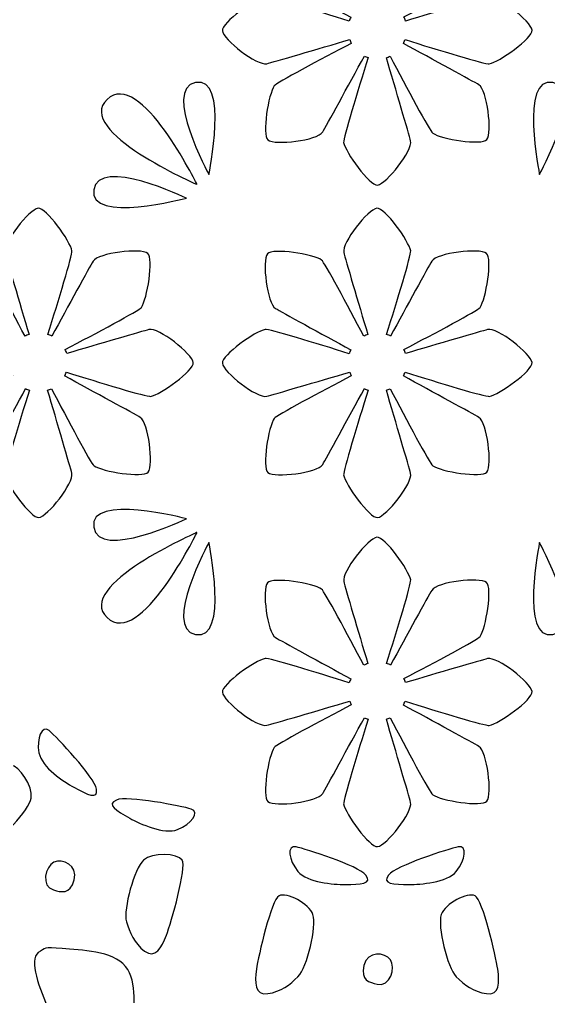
# Model space of a CAD drawing. Header units: centimetres. Extents: x -10.9 to 10.9, y -10.9 to 10.9.
# Drawn here: x -3.46 to 1.66, y -6.15 to 3.33 of the extents above; entities that cross this region are included whole.
import ezdxf

# ---------------------------------------------------------------- set-up
doc = ezdxf.new("R2010")
doc.units = ezdxf.units.CM
doc.header["$MEASUREMENT"] = 0
doc.layers.add('Camada 1', color=7, linetype='Continuous')

msp = doc.modelspace()

# ---------------------------------------------------------------- linework, layer by layer
at = {"layer": 'Camada 1'}
for points, knots in [([(10.86981, 0.27445), (10.77977, 2.02401), (9.14364, 2.45533), (9.14364, 2.45533), (9.14364, 2.45533), (9.14364, 2.45533), (10.13257, 3.70472), (9.29583, 5.36268), (9.29583, 5.36268), (8.48308, 6.97362), (6.6704, 6.6575), (6.6704, 6.6575), (6.6704, 6.6575), (6.6704, 6.6575), (6.85561, 8.33292), (5.40746, 9.17871), (5.40746, 9.17871), (3.85152, 10.0874), (2.35345, 9.04541), (2.35345, 9.04541), (2.35345, 9.04541), (1.77346, 10.46665), (0.5741, 10.74443), (-0.00666, 10.74443), (-0.00666, 10.74443), (-0.00666, 10.74443), (-1.64004, 10.89582), (-2.43469, 9.04266), (-2.43469, 9.04266), (-2.43469, 9.04266), (-3.851, 10.08739), (-5.4698, 9.17871), (-5.4698, 9.17871), (-6.93289, 8.35771), (-6.68403, 6.72592), (-6.68403, 6.72592), (-6.68403, 6.72592), (-6.68403, 6.72592), (-8.52066, 6.96026), (-9.35936, 5.36271), (-9.35936, 5.36271), (-10.14615, 3.86361), (-9.24691, 2.50039), (-9.24691, 2.50039), (-9.24691, 2.50039), (-9.24691, 2.50039), (-10.71156, 1.97369), (-10.86571, 0.22945), (-10.86571, 0.22945), (-10.92863, -0.48461), (-10.69661, -1.91547), (-9.18161, -2.51473), (-9.18161, -2.51473), (-9.36132, -2.78053), (-10.0219, -3.9157), (-9.29131, -5.36249), (-9.29131, -5.36249), (-8.47856, -6.9738), (-6.6663, -6.65749), (-6.6663, -6.65749), (-6.6663, -6.65749), (-6.6663, -6.65749), (-6.85109, -8.33273), (-5.40178, -9.17889), (-5.40178, -9.17889), (-3.84627, -10.08739), (-2.34896, -9.04541), (-2.34896, -9.04541), (-2.34896, -9.04541), (-1.76899, -10.46643), (-0.56972, -10.74443), (0.01104, -10.74443), (0.01104, -10.74443), (0.01104, -10.74443), (1.6445, -10.89601), (2.43954, -9.04247), (2.43954, -9.04247), (2.43954, -9.04247), (3.85548, -10.08739), (5.47426, -9.17889), (5.47426, -9.17889), (6.93738, -8.35768), (6.68849, -6.72551), (6.68849, -6.72551), (6.68849, -6.72551), (6.68849, -6.72551), (8.52512, -6.96043), (9.36382, -5.36246), (9.36382, -5.36246), (10.15061, -3.86338), (9.25098, -2.50054), (9.25098, -2.50054), (9.25098, -2.50054), (9.25098, -2.50054), (9.21166, -2.40029), (9.21166, -2.40029), (9.21166, -2.40029), (10.11842, -2.14236), (10.94688, -1.21677), (10.86981, 0.27445)], [0, 0, 0, 0, 0.0384615, 0.0384615, 0.0384615, 0.0384615, 0.0769231, 0.0769231, 0.0769231, 0.0769231, 0.1153846, 0.1153846, 0.1153846, 0.1153846, 0.1538462, 0.1538462, 0.1538462, 0.1538462, 0.1923077, 0.1923077, 0.1923077, 0.1923077, 0.2307692, 0.2307692, 0.2307692, 0.2307692, 0.2692308, 0.2692308, 0.2692308, 0.2692308, 0.3076923, 0.3076923, 0.3076923, 0.3076923, 0.3461538, 0.3461538, 0.3461538, 0.3461538, 0.3846154, 0.3846154, 0.3846154, 0.3846154, 0.4230769, 0.4230769, 0.4230769, 0.4230769, 0.4615385, 0.4615385, 0.4615385, 0.4615385, 0.5, 0.5, 0.5, 0.5, 0.5384615, 0.5384615, 0.5384615, 0.5384615, 0.5769231, 0.5769231, 0.5769231, 0.5769231, 0.6153846, 0.6153846, 0.6153846, 0.6153846, 0.6538462, 0.6538462, 0.6538462, 0.6538462, 0.6923077, 0.6923077, 0.6923077, 0.6923077, 0.7307692, 0.7307692, 0.7307692, 0.7307692, 0.7692308, 0.7692308, 0.7692308, 0.7692308, 0.8076923, 0.8076923, 0.8076923, 0.8076923, 0.8461538, 0.8461538, 0.8461538, 0.8461538, 0.8846154, 0.8846154, 0.8846154, 0.8846154, 0.9230769, 0.9230769, 0.9230769, 0.9230769, 1, 1, 1, 1]), ([(1.08647, 2.90087), (1.0499, 2.89497), (0.58633, 3.0371), (0.27057, 3.13601), (0.27057, 3.13601), (0.26583, 3.12305), (0.26033, 3.11066), (0.25366, 3.09865), (0.25366, 3.09865), (0.5297, 2.94884), (0.92721, 2.73199), (0.98579, 2.69738), (0.98579, 2.69738), (1.06794, 2.64764), (1.11597, 2.23261), (1.06286, 2.16734), (1.06286, 2.16734), (1.0133, 2.10659), (0.61579, 2.17284), (0.53909, 2.22809), (0.53909, 2.22809), (0.50803, 2.24971), (0.27959, 2.68185), (0.12623, 2.97517), (0.12623, 2.97517), (0.11366, 2.96967), (0.10146, 2.96456), (0.0889, 2.96043), (0.0889, 2.96043), (0.17775, 2.65984), (0.30673, 2.22161), (0.32366, 2.15496), (0.32366, 2.15496), (0.34723, 2.06119), (0.08733, 1.73385), (0.00317, 1.72557), (0.00317, 1.72557), (-0.07507, 1.71774), (-0.30904, 2.04566), (-0.32475, 2.13943), (-0.32475, 2.13943), (-0.33065, 2.17621), (-0.18674, 2.64568), (-0.08726, 2.96123), (-0.08726, 2.96123), (-0.10062, 2.96575), (-0.11242, 2.97049), (-0.12422, 2.97636), (-0.12422, 2.97636), (-0.27442, 2.70114), (-0.49302, 2.29889), (-0.52803, 2.2401), (-0.52803, 2.2401), (-0.57798, 2.15734), (-0.9928, 2.10937), (-1.05807, 2.16244), (-1.05807, 2.16244), (-1.11863, 2.21237), (-1.05257, 2.6099), (-0.99753, 2.68719), (-0.99753, 2.68719), (-0.97509, 2.71727), (-0.54377, 2.94611), (-0.25045, 3.09965), (-0.25045, 3.09965), (-0.25675, 3.11164), (-0.26185, 3.12383), (-0.26656, 3.13643), (-0.26656, 3.13643), (-0.56736, 3.04758), (-1.00422, 2.91937), (-1.07026, 2.90249), (-1.07026, 2.90249), (-1.16461, 2.87889), (-1.4914, 3.13821), (-1.49963, 3.22256), (-1.49963, 3.22256), (-1.50749, 3.30022), (-1.17956, 3.53456), (-1.08598, 3.55009), (-1.08598, 3.55009), (-1.04941, 3.55639), (-0.58584, 3.41404), (-0.27048, 3.31495), (-0.27048, 3.31495), (-0.26654, 3.32831), (-0.26143, 3.3413), (-0.25593, 3.35387), (-0.25593, 3.35387), (-0.53115, 3.50368), (-0.92673, 3.71894), (-0.98531, 3.75395), (-0.98531, 3.75395), (-1.06828, 3.80369), (-1.11625, 4.21853), (-1.06318, 4.28378), (-1.06318, 4.28378), (-1.01323, 4.34453), (-0.61569, 4.27846), (-0.53864, 4.22322), (-0.53864, 4.22322), (-0.50797, 4.2016), (-0.28345, 3.77774), (-0.13049, 3.48479), (-0.13049, 3.48479), (-0.11792, 3.49088), (-0.10496, 3.49659), (-0.09117, 3.50133), (-0.09117, 3.50133), (-0.18044, 3.80174), (-0.30704, 4.23031), (-0.32318, 4.29598), (-0.32318, 4.29598), (-0.34675, 4.38996), (-0.08685, 4.71669), (-0.00272, 4.72537), (-0.00272, 4.72537), (0.07472, 4.73323), (0.30869, 4.40552), (0.32481, 4.31209), (0.32481, 4.31209), (0.33108, 4.27515), (0.19032, 3.81785), (0.09126, 3.50249), (0.09126, 3.50249), (0.10502, 3.49778), (0.11801, 3.49267), (0.13055, 3.48598), (0.13055, 3.48598), (0.28036, 3.7616), (0.49348, 4.15286), (0.52848, 4.21104), (0.52848, 4.21104), (0.57801, 4.29401), (0.99285, 4.34177), (1.05889, 4.28851), (1.05889, 4.28851), (1.11948, 4.23895), (1.05339, 3.84163), (0.99756, 3.76397), (0.99756, 3.76397), (0.97597, 3.73407), (0.55208, 3.50875), (0.25916, 3.35582), (0.25916, 3.35582), (0.26506, 3.34323), (0.26937, 3.33008), (0.27408, 3.3165), (0.27408, 3.3165), (0.57409, 3.40537), (1.00462, 3.53237), (1.07032, 3.54888), (1.07032, 3.54888), (1.16467, 3.5719), (1.49143, 3.31295), (1.50048, 3.22842), (1.50048, 3.22842), (1.50758, 3.15055), (1.17923, 2.91658), (1.08647, 2.90087)], [0, 0, 0, 0, 0.0243902, 0.0243902, 0.0243902, 0.0243902, 0.0487805, 0.0487805, 0.0487805, 0.0487805, 0.0731707, 0.0731707, 0.0731707, 0.0731707, 0.097561, 0.097561, 0.097561, 0.097561, 0.1219512, 0.1219512, 0.1219512, 0.1219512, 0.1463415, 0.1463415, 0.1463415, 0.1463415, 0.1707317, 0.1707317, 0.1707317, 0.1707317, 0.195122, 0.195122, 0.195122, 0.195122, 0.2195122, 0.2195122, 0.2195122, 0.2195122, 0.2439024, 0.2439024, 0.2439024, 0.2439024, 0.2682927, 0.2682927, 0.2682927, 0.2682927, 0.2926829, 0.2926829, 0.2926829, 0.2926829, 0.3170732, 0.3170732, 0.3170732, 0.3170732, 0.3414634, 0.3414634, 0.3414634, 0.3414634, 0.3658537, 0.3658537, 0.3658537, 0.3658537, 0.3902439, 0.3902439, 0.3902439, 0.3902439, 0.4146341, 0.4146341, 0.4146341, 0.4146341, 0.4390244, 0.4390244, 0.4390244, 0.4390244, 0.4634146, 0.4634146, 0.4634146, 0.4634146, 0.4878049, 0.4878049, 0.4878049, 0.4878049, 0.5121951, 0.5121951, 0.5121951, 0.5121951, 0.5365854, 0.5365854, 0.5365854, 0.5365854, 0.5609756, 0.5609756, 0.5609756, 0.5609756, 0.5853659, 0.5853659, 0.5853659, 0.5853659, 0.6097561, 0.6097561, 0.6097561, 0.6097561, 0.6341463, 0.6341463, 0.6341463, 0.6341463, 0.6585366, 0.6585366, 0.6585366, 0.6585366, 0.6829268, 0.6829268, 0.6829268, 0.6829268, 0.7073171, 0.7073171, 0.7073171, 0.7073171, 0.7317073, 0.7317073, 0.7317073, 0.7317073, 0.7560976, 0.7560976, 0.7560976, 0.7560976, 0.7804878, 0.7804878, 0.7804878, 0.7804878, 0.804878, 0.804878, 0.804878, 0.804878, 0.8292683, 0.8292683, 0.8292683, 0.8292683, 0.8536585, 0.8536585, 0.8536585, 0.8536585, 0.8780488, 0.8780488, 0.8780488, 0.8780488, 0.902439, 0.902439, 0.902439, 0.902439, 0.9268293, 0.9268293, 0.9268293, 0.9268293, 0.9512195, 0.9512195, 0.9512195, 0.9512195, 1, 1, 1, 1]), ([(-2.61751, 2.5564), (-2.29588, 2.85977), (-1.74579, 1.73109), (-1.74579, 1.73109), (-1.74579, 1.73109), (-1.74579, 1.73109), (-2.93953, 2.25187), (-2.61751, 2.5564)], [0, 0, 0, 0, 0.3333333, 0.3333333, 0.3333333, 0.3333333, 1, 1, 1, 1]), ([(-1.63019, 1.82779), (-1.63019, 1.82779), (-2.08392, 2.65509), (-1.75875, 2.72036), (-1.75875, 2.72036), (-1.43199, 2.78643), (-1.63019, 1.82779), (-1.63019, 1.82779)], [0, 0, 0, 0, 0.3333333, 0.3333333, 0.3333333, 0.3333333, 1, 1, 1, 1]), ([(1.70152, 2.72037), (2.02672, 2.6551), (1.57246, 1.8278), (1.57246, 1.8278), (1.57246, 1.8278), (1.57246, 1.8278), (1.37466, 2.78643), (1.70152, 2.72037)], [0, 0, 0, 0, 0.3333333, 0.3333333, 0.3333333, 0.3333333, 1, 1, 1, 1]), ([(-1.84839, 1.59798), (-1.84839, 1.59798), (-2.79483, 1.34887), (-2.74607, 1.67839), (-2.74607, 1.67839), (-2.6981, 2.0071), (-1.84839, 1.59798), (-1.84839, 1.59798)], [0, 0, 0, 0, 0.3333333, 0.3333333, 0.3333333, 0.3333333, 1, 1, 1, 1]), ([(-3.40586, -0.24908), (-3.55567, -0.52493), (-3.77466, -0.92639), (-3.81006, -0.98555), (-3.81006, -0.98555), (-3.86001, -1.06813), (-4.27483, -1.11612), (-4.3401, -1.06262), (-4.3401, -1.06262), (-4.40066, -1.01349), (-4.3346, -0.61574), (-4.27914, -0.53867), (-4.27914, -0.53867), (-4.25752, -0.50822), (-3.82541, -0.27935), (-3.53206, -0.12581), (-3.53206, -0.12581), (-3.53836, -0.11422), (-3.54386, -0.10163), (-3.5482, -0.08864), (-3.5482, -0.08864), (-3.8494, -0.17791), (-4.28583, -0.3065), (-4.3523, -0.32319), (-4.3523, -0.32319), (-4.44588, -0.34679), (-4.77301, -0.08708), (-4.7813, -0.00294), (-4.7813, -0.00294), (-4.78995, 0.07493), (-4.46163, 0.30908), (-4.36805, 0.32461), (-4.36805, 0.32461), (-4.33069, 0.33091), (-3.86791, 0.18856), (-3.55215, 0.08947), (-3.55215, 0.08947), (-3.54823, 0.10283), (-3.5435, 0.1158), (-3.53799, 0.12842), (-3.53799, 0.12842), (-3.81361, 0.27802), (-4.20879, 0.49328), (-4.26697, 0.5285), (-4.26697, 0.5285), (-4.35034, 0.57824), (-4.39791, 0.99287), (-4.34444, 1.05833), (-4.34444, 1.05833), (-4.29531, 1.11908), (-3.89777, 1.05283), (-3.8203, 0.99777), (-3.8203, 0.99777), (-3.79043, 0.97615), (-3.56511, 0.55205), (-3.41176, 0.25874), (-3.41176, 0.25874), (-3.39959, 0.26522), (-3.38699, 0.27094), (-3.37321, 0.27567), (-3.37321, 0.27567), (-3.46248, 0.57626), (-3.58871, 1.00486), (-3.60522, 1.07072), (-3.60522, 1.07072), (-3.6284, 1.16449), (-3.36889, 1.49146), (-3.28476, 1.4999), (-3.28476, 1.4999), (-3.20729, 1.50776), (-2.97295, 1.17965), (-2.95723, 1.08646), (-2.95723, 1.08646), (-2.95133, 1.04968), (-3.09132, 0.5924), (-3.19041, 0.27705), (-3.19041, 0.27705), (-3.17665, 0.27253), (-3.16406, 0.26702), (-3.1507, 0.26094), (-3.1507, 0.26094), (-3.00129, 0.53619), (-2.78817, 0.92761), (-2.75319, 0.98561), (-2.75319, 0.98561), (-2.70363, 1.0684), (-2.28882, 1.11618), (-2.22315, 1.06289), (-2.22315, 1.06289), (-2.16261, 1.01333), (-2.22905, 0.61561), (-2.28448, 0.53894), (-2.28448, 0.53894), (-2.30573, 0.50886), (-2.72999, 0.28354), (-3.02293, 0.1304), (-3.02293, 0.1304), (-3.01663, 0.11783), (-3.0119, 0.10447), (-3.00758, 0.09111), (-3.00758, 0.09111), (-2.70757, 0.17996), (-2.27741, 0.30661), (-2.21134, 0.32349), (-2.21134, 0.32349), (-2.11776, 0.34688), (-1.79063, 0.08756), (-1.78158, 0.0034), (-1.78158, 0.0034), (-1.77412, -0.07484), (-2.10204, -0.30899), (-2.19563, -0.32452), (-2.19563, -0.32452), (-2.23259, -0.331), (-2.69538, -0.18829), (-3.01113, -0.08938), (-3.01113, -0.08938), (-3.01626, -0.10256), (-3.02174, -0.11494), (-3.02804, -0.12671), (-3.02804, -0.12671), (-2.75242, -0.27652), (-2.35489, -0.49318), (-2.29591, -0.52819), (-2.29591, -0.52819), (-2.21373, -0.57814), (-2.16536, -0.99296), (-2.21923, -1.05823), (-2.21923, -1.05823), (-2.26879, -1.11919), (-2.6659, -1.05273), (-2.74297, -0.99748), (-2.74297, -0.99748), (-2.77324, -0.97565), (-3.00287, -0.54375), (-3.15583, -0.25059), (-3.15583, -0.25059), (-3.16803, -0.25628), (-3.1806, -0.26083), (-3.19356, -0.26493), (-3.19356, -0.26493), (-3.10392, -0.56573), (-2.97496, -1.00396), (-2.95842, -1.07061), (-2.95842, -1.07061), (-2.93522, -1.16396), (-3.19435, -1.49132), (-3.27849, -1.49979), (-3.27849, -1.49979), (-3.35633, -1.50765), (-3.59107, -1.1797), (-3.60602, -1.08614), (-3.60602, -1.08614), (-3.61229, -1.04897), (-3.46801, -0.57989), (-3.36932, -0.26395), (-3.36932, -0.26395), (-3.38189, -0.25969), (-3.39446, -0.25519), (-3.40586, -0.24908)], [0, 0, 0, 0, 0.0243902, 0.0243902, 0.0243902, 0.0243902, 0.0487805, 0.0487805, 0.0487805, 0.0487805, 0.0731707, 0.0731707, 0.0731707, 0.0731707, 0.097561, 0.097561, 0.097561, 0.097561, 0.1219512, 0.1219512, 0.1219512, 0.1219512, 0.1463415, 0.1463415, 0.1463415, 0.1463415, 0.1707317, 0.1707317, 0.1707317, 0.1707317, 0.195122, 0.195122, 0.195122, 0.195122, 0.2195122, 0.2195122, 0.2195122, 0.2195122, 0.2439024, 0.2439024, 0.2439024, 0.2439024, 0.2682927, 0.2682927, 0.2682927, 0.2682927, 0.2926829, 0.2926829, 0.2926829, 0.2926829, 0.3170732, 0.3170732, 0.3170732, 0.3170732, 0.3414634, 0.3414634, 0.3414634, 0.3414634, 0.3658537, 0.3658537, 0.3658537, 0.3658537, 0.3902439, 0.3902439, 0.3902439, 0.3902439, 0.4146341, 0.4146341, 0.4146341, 0.4146341, 0.4390244, 0.4390244, 0.4390244, 0.4390244, 0.4634146, 0.4634146, 0.4634146, 0.4634146, 0.4878049, 0.4878049, 0.4878049, 0.4878049, 0.5121951, 0.5121951, 0.5121951, 0.5121951, 0.5365854, 0.5365854, 0.5365854, 0.5365854, 0.5609756, 0.5609756, 0.5609756, 0.5609756, 0.5853659, 0.5853659, 0.5853659, 0.5853659, 0.6097561, 0.6097561, 0.6097561, 0.6097561, 0.6341463, 0.6341463, 0.6341463, 0.6341463, 0.6585366, 0.6585366, 0.6585366, 0.6585366, 0.6829268, 0.6829268, 0.6829268, 0.6829268, 0.7073171, 0.7073171, 0.7073171, 0.7073171, 0.7317073, 0.7317073, 0.7317073, 0.7317073, 0.7560976, 0.7560976, 0.7560976, 0.7560976, 0.7804878, 0.7804878, 0.7804878, 0.7804878, 0.804878, 0.804878, 0.804878, 0.804878, 0.8292683, 0.8292683, 0.8292683, 0.8292683, 0.8536585, 0.8536585, 0.8536585, 0.8536585, 0.8780488, 0.8780488, 0.8780488, 0.8780488, 0.902439, 0.902439, 0.902439, 0.902439, 0.9268293, 0.9268293, 0.9268293, 0.9268293, 0.9512195, 0.9512195, 0.9512195, 0.9512195, 1, 1, 1, 1]), ([(1.08647, -0.32456), (1.0499, -0.33104), (0.58633, -0.18833), (0.27057, -0.08942), (0.27057, -0.08942), (0.26583, -0.1026), (0.26033, -0.11498), (0.25366, -0.12675), (0.25366, -0.12675), (0.5297, -0.27656), (0.92721, -0.49322), (0.98579, -0.52823), (0.98579, -0.52823), (1.06794, -0.57818), (1.11597, -0.993), (1.06286, -1.05827), (1.06286, -1.05827), (1.0133, -1.11923), (0.61579, -1.05277), (0.53909, -0.99752), (0.53909, -0.99752), (0.50803, -0.97569), (0.27959, -0.54379), (0.12623, -0.25063), (0.12623, -0.25063), (0.11366, -0.25632), (0.10146, -0.26087), (0.0889, -0.26497), (0.0889, -0.26497), (0.17775, -0.56577), (0.30673, -1.004), (0.32366, -1.07065), (0.32366, -1.07065), (0.34723, -1.164), (0.08733, -1.49136), (0.00317, -1.49983), (0.00317, -1.49983), (-0.07507, -1.50769), (-0.30904, -1.17974), (-0.32475, -1.08618), (-0.32475, -1.08618), (-0.33065, -1.04901), (-0.18674, -0.57993), (-0.08726, -0.26399), (-0.08726, -0.26399), (-0.10062, -0.25965), (-0.11242, -0.25515), (-0.12422, -0.24904), (-0.12422, -0.24904), (-0.27442, -0.52489), (-0.49302, -0.92635), (-0.52803, -0.98551), (-0.52803, -0.98551), (-0.57798, -1.06809), (-0.9928, -1.11608), (-1.05807, -1.06258), (-1.05807, -1.06258), (-1.11863, -1.01345), (-1.05257, -0.6157), (-0.99753, -0.53863), (-0.99753, -0.53863), (-0.97509, -0.50818), (-0.54377, -0.27931), (-0.25045, -0.12577), (-0.25045, -0.12577), (-0.25675, -0.11418), (-0.26185, -0.10159), (-0.26656, -0.0886), (-0.26656, -0.0886), (-0.56736, -0.17787), (-1.00422, -0.30646), (-1.07026, -0.32315), (-1.07026, -0.32315), (-1.16461, -0.34675), (-1.4914, -0.08704), (-1.49963, -0.0029), (-1.49963, -0.0029), (-1.50749, 0.07497), (-1.17956, 0.30912), (-1.08598, 0.32465), (-1.08598, 0.32465), (-1.04941, 0.33095), (-0.58584, 0.1886), (-0.27048, 0.08951), (-0.27048, 0.08951), (-0.26654, 0.10287), (-0.26143, 0.11584), (-0.25593, 0.12846), (-0.25593, 0.12846), (-0.53115, 0.27806), (-0.92673, 0.49332), (-0.98531, 0.52854), (-0.98531, 0.52854), (-1.06828, 0.57828), (-1.11625, 0.99291), (-1.06318, 1.05837), (-1.06318, 1.05837), (-1.01323, 1.11912), (-0.61569, 1.05287), (-0.53864, 0.99781), (-0.53864, 0.99781), (-0.50797, 0.97619), (-0.28345, 0.55209), (-0.13049, 0.25878), (-0.13049, 0.25878), (-0.11792, 0.26526), (-0.10496, 0.27098), (-0.09117, 0.27571), (-0.09117, 0.27571), (-0.18044, 0.5763), (-0.30704, 1.0049), (-0.32318, 1.07076), (-0.32318, 1.07076), (-0.34675, 1.16453), (-0.08685, 1.4915), (-0.00272, 1.49994), (-0.00272, 1.49994), (0.07472, 1.5078), (0.30869, 1.17969), (0.32481, 1.0865), (0.32481, 1.0865), (0.33108, 1.04972), (0.19032, 0.59244), (0.09126, 0.27709), (0.09126, 0.27709), (0.10502, 0.27257), (0.11801, 0.26706), (0.13055, 0.26098), (0.13055, 0.26098), (0.28036, 0.53623), (0.49348, 0.92765), (0.52848, 0.98565), (0.52848, 0.98565), (0.57801, 1.06844), (0.99285, 1.11622), (1.05889, 1.06293), (1.05889, 1.06293), (1.11948, 1.01337), (1.05339, 0.61565), (0.99756, 0.53898), (0.99756, 0.53898), (0.97597, 0.5089), (0.55208, 0.28358), (0.25916, 0.13044), (0.25916, 0.13044), (0.26506, 0.11787), (0.26937, 0.10451), (0.27408, 0.09115), (0.27408, 0.09115), (0.57409, 0.18), (1.00462, 0.30665), (1.07032, 0.32353), (1.07032, 0.32353), (1.16467, 0.34692), (1.49143, 0.0876), (1.50048, 0.00344), (1.50048, 0.00344), (1.50758, -0.0749), (1.17923, -0.30903), (1.08647, -0.32456)], [0, 0, 0, 0, 0.0243902, 0.0243902, 0.0243902, 0.0243902, 0.0487805, 0.0487805, 0.0487805, 0.0487805, 0.0731707, 0.0731707, 0.0731707, 0.0731707, 0.097561, 0.097561, 0.097561, 0.097561, 0.1219512, 0.1219512, 0.1219512, 0.1219512, 0.1463415, 0.1463415, 0.1463415, 0.1463415, 0.1707317, 0.1707317, 0.1707317, 0.1707317, 0.195122, 0.195122, 0.195122, 0.195122, 0.2195122, 0.2195122, 0.2195122, 0.2195122, 0.2439024, 0.2439024, 0.2439024, 0.2439024, 0.2682927, 0.2682927, 0.2682927, 0.2682927, 0.2926829, 0.2926829, 0.2926829, 0.2926829, 0.3170732, 0.3170732, 0.3170732, 0.3170732, 0.3414634, 0.3414634, 0.3414634, 0.3414634, 0.3658537, 0.3658537, 0.3658537, 0.3658537, 0.3902439, 0.3902439, 0.3902439, 0.3902439, 0.4146341, 0.4146341, 0.4146341, 0.4146341, 0.4390244, 0.4390244, 0.4390244, 0.4390244, 0.4634146, 0.4634146, 0.4634146, 0.4634146, 0.4878049, 0.4878049, 0.4878049, 0.4878049, 0.5121951, 0.5121951, 0.5121951, 0.5121951, 0.5365854, 0.5365854, 0.5365854, 0.5365854, 0.5609756, 0.5609756, 0.5609756, 0.5609756, 0.5853659, 0.5853659, 0.5853659, 0.5853659, 0.6097561, 0.6097561, 0.6097561, 0.6097561, 0.6341463, 0.6341463, 0.6341463, 0.6341463, 0.6585366, 0.6585366, 0.6585366, 0.6585366, 0.6829268, 0.6829268, 0.6829268, 0.6829268, 0.7073171, 0.7073171, 0.7073171, 0.7073171, 0.7317073, 0.7317073, 0.7317073, 0.7317073, 0.7560976, 0.7560976, 0.7560976, 0.7560976, 0.7804878, 0.7804878, 0.7804878, 0.7804878, 0.804878, 0.804878, 0.804878, 0.804878, 0.8292683, 0.8292683, 0.8292683, 0.8292683, 0.8536585, 0.8536585, 0.8536585, 0.8536585, 0.8780488, 0.8780488, 0.8780488, 0.8780488, 0.902439, 0.902439, 0.902439, 0.902439, 0.9268293, 0.9268293, 0.9268293, 0.9268293, 0.9512195, 0.9512195, 0.9512195, 0.9512195, 1, 1, 1, 1]), ([(-2.74607, -1.59208), (-2.79483, -1.26259), (-1.84839, -1.51167), (-1.84839, -1.51167), (-1.84839, -1.51167), (-1.84839, -1.51167), (-2.6981, -1.92061), (-2.74607, -1.59208)], [0, 0, 0, 0, 0.3333333, 0.3333333, 0.3333333, 0.3333333, 1, 1, 1, 1]), ([(-1.74576, -1.64457), (-1.74576, -1.64457), (-2.29586, -2.77365), (-2.61748, -2.47028), (-2.61748, -2.47028), (-2.93953, -2.16575), (-1.74576, -1.64457), (-1.74576, -1.64457)], [0, 0, 0, 0, 0.3333333, 0.3333333, 0.3333333, 0.3333333, 1, 1, 1, 1]), ([(1.08647, -3.51618), (1.0499, -3.52229), (0.58633, -3.38013), (0.27057, -3.28126), (0.27057, -3.28126), (0.26583, -3.29425), (0.26033, -3.30663), (0.25366, -3.31862), (0.25366, -3.31862), (0.5297, -3.46822), (0.92721, -3.68528), (0.98579, -3.72007), (0.98579, -3.72007), (1.06794, -3.76981), (1.11597, -4.18465), (1.06286, -4.25032), (1.06286, -4.25032), (1.0133, -4.31065), (0.61579, -4.24439), (0.53909, -4.18896), (0.53909, -4.18896), (0.50803, -4.16771), (0.27959, -3.73541), (0.12623, -3.44207), (0.12623, -3.44207), (0.11366, -3.448), (0.10146, -3.45249), (0.0889, -3.45681), (0.0889, -3.45681), (0.17775, -3.75761), (0.30673, -4.19566), (0.32366, -4.26231), (0.32366, -4.26231), (0.34723, -4.35608), (0.08733, -4.68302), (0.00317, -4.69168), (0.00317, -4.69168), (-0.07507, -4.69938), (-0.30904, -4.37161), (-0.32475, -4.27824), (-0.32475, -4.27824), (-0.33065, -4.24088), (-0.18674, -3.77162), (-0.08726, -3.45565), (-0.08726, -3.45565), (-0.10062, -3.45134), (-0.11242, -3.447), (-0.12422, -3.44091), (-0.12422, -3.44091), (-0.27442, -3.71674), (-0.49302, -4.11801), (-0.52803, -4.17738), (-0.52803, -4.17738), (-0.57798, -4.26014), (-0.9928, -4.30811), (-1.05807, -4.25424), (-1.05807, -4.25424), (-1.11863, -4.20511), (-1.05257, -3.80757), (-0.99753, -3.73007), (-0.99753, -3.73007), (-0.97509, -3.69978), (-0.54377, -3.47094), (-0.25045, -3.31721), (-0.25045, -3.31721), (-0.25675, -3.30544), (-0.26185, -3.29324), (-0.26656, -3.28046), (-0.26656, -3.28046), (-0.56736, -3.36949), (-1.00422, -3.49811), (-1.07026, -3.5152), (-1.07026, -3.5152), (-1.16461, -3.53859), (-1.4914, -3.27869), (-1.49963, -3.19492), (-1.49963, -3.19492), (-1.50749, -3.11689), (-1.17956, -2.88271), (-1.08598, -2.867), (-1.08598, -2.867), (-1.04941, -2.86091), (-0.58584, -3.00305), (-0.27048, -3.10235), (-0.27048, -3.10235), (-0.26654, -3.08878), (-0.26143, -3.07581), (-0.25593, -3.0634), (-0.25593, -3.0634), (-0.53115, -2.9138), (-0.92673, -2.69833), (-0.98531, -2.66332), (-0.98531, -2.66332), (-1.06828, -2.61376), (-1.11625, -2.19874), (-1.06318, -2.13368), (-1.06318, -2.13368), (-1.01323, -2.07253), (-0.61569, -2.139), (-0.53864, -2.19382), (-0.53864, -2.19382), (-0.50797, -2.21544), (-0.28345, -2.63972), (-0.13049, -2.93285), (-0.13049, -2.93285), (-0.11792, -2.92637), (-0.10496, -2.92068), (-0.09117, -2.91592), (-0.09117, -2.91592), (-0.18044, -2.6157), (-0.30704, -2.18673), (-0.32318, -2.12087), (-0.32318, -2.12087), (-0.34675, -2.02731), (-0.08685, -1.69994), (-0.00272, -1.69169), (-0.00272, -1.69169), (0.07472, -1.68423), (0.30869, -2.01176), (0.32481, -2.10555), (0.32481, -2.10555), (0.33108, -2.1419), (0.19032, -2.59921), (0.09126, -2.91454), (0.09126, -2.91454), (0.10502, -2.91928), (0.11801, -2.92438), (0.13055, -2.93086), (0.13055, -2.93086), (0.28036, -2.65564), (0.49348, -2.26419), (0.52848, -2.20601), (0.52848, -2.20601), (0.57801, -2.12343), (0.99285, -2.07528), (1.05889, -2.12873), (1.05889, -2.12873), (1.11948, -2.17829), (1.05339, -2.57601), (0.99756, -2.65308), (0.99756, -2.65308), (0.97597, -2.68316), (0.55208, -2.90787), (0.25916, -3.06123), (0.25916, -3.06123), (0.26506, -3.07382), (0.26937, -3.08697), (0.27408, -3.10073), (0.27408, -3.10073), (0.57409, -3.0117), (1.00462, -2.88507), (1.07032, -2.86816), (1.07032, -2.86816), (1.16467, -2.84517), (1.49143, -3.10446), (1.50048, -3.18823), (1.50048, -3.18823), (1.50758, -3.26655), (1.17923, -3.50065), (1.08647, -3.51618)], [0, 0, 0, 0, 0.0243902, 0.0243902, 0.0243902, 0.0243902, 0.0487805, 0.0487805, 0.0487805, 0.0487805, 0.0731707, 0.0731707, 0.0731707, 0.0731707, 0.097561, 0.097561, 0.097561, 0.097561, 0.1219512, 0.1219512, 0.1219512, 0.1219512, 0.1463415, 0.1463415, 0.1463415, 0.1463415, 0.1707317, 0.1707317, 0.1707317, 0.1707317, 0.195122, 0.195122, 0.195122, 0.195122, 0.2195122, 0.2195122, 0.2195122, 0.2195122, 0.2439024, 0.2439024, 0.2439024, 0.2439024, 0.2682927, 0.2682927, 0.2682927, 0.2682927, 0.2926829, 0.2926829, 0.2926829, 0.2926829, 0.3170732, 0.3170732, 0.3170732, 0.3170732, 0.3414634, 0.3414634, 0.3414634, 0.3414634, 0.3658537, 0.3658537, 0.3658537, 0.3658537, 0.3902439, 0.3902439, 0.3902439, 0.3902439, 0.4146341, 0.4146341, 0.4146341, 0.4146341, 0.4390244, 0.4390244, 0.4390244, 0.4390244, 0.4634146, 0.4634146, 0.4634146, 0.4634146, 0.4878049, 0.4878049, 0.4878049, 0.4878049, 0.5121951, 0.5121951, 0.5121951, 0.5121951, 0.5365854, 0.5365854, 0.5365854, 0.5365854, 0.5609756, 0.5609756, 0.5609756, 0.5609756, 0.5853659, 0.5853659, 0.5853659, 0.5853659, 0.6097561, 0.6097561, 0.6097561, 0.6097561, 0.6341463, 0.6341463, 0.6341463, 0.6341463, 0.6585366, 0.6585366, 0.6585366, 0.6585366, 0.6829268, 0.6829268, 0.6829268, 0.6829268, 0.7073171, 0.7073171, 0.7073171, 0.7073171, 0.7317073, 0.7317073, 0.7317073, 0.7317073, 0.7560976, 0.7560976, 0.7560976, 0.7560976, 0.7804878, 0.7804878, 0.7804878, 0.7804878, 0.804878, 0.804878, 0.804878, 0.804878, 0.8292683, 0.8292683, 0.8292683, 0.8292683, 0.8536585, 0.8536585, 0.8536585, 0.8536585, 0.8780488, 0.8780488, 0.8780488, 0.8780488, 0.902439, 0.902439, 0.902439, 0.902439, 0.9268293, 0.9268293, 0.9268293, 0.9268293, 0.9512195, 0.9512195, 0.9512195, 0.9512195, 1, 1, 1, 1]), ([(-1.75875, -2.63406), (-2.08395, -2.56855), (-1.63019, -1.74149), (-1.63019, -1.74149), (-1.63019, -1.74149), (-1.63019, -1.74149), (-1.43199, -2.69991), (-1.75875, -2.63406)], [0, 0, 0, 0, 0.3333333, 0.3333333, 0.3333333, 0.3333333, 1, 1, 1, 1]), ([(1.57246, -1.74149), (1.57246, -1.74149), (2.02672, -2.56858), (1.70152, -2.63406), (1.70152, -2.63406), (1.37466, -2.69991), (1.57246, -1.74149), (1.57246, -1.74149)], [0, 0, 0, 0, 0.3333333, 0.3333333, 0.3333333, 0.3333333, 1, 1, 1, 1]), ([(-2.93874, -4.11583), (-3.03468, -4.06315), (-3.24976, -3.92276), (-3.2769, -3.7828), (-3.2769, -3.7828), (-3.30325, -3.64302), (-3.24859, -3.50597), (-3.17742, -3.56653), (-3.17742, -3.56653), (-3.10701, -3.62627), (-2.73901, -4.01794), (-2.71935, -4.13292), (-2.71935, -4.13292), (-2.70085, -4.24109), (-2.80703, -4.18857), (-2.93874, -4.11583)], [0, 0, 0, 0, 0.2, 0.2, 0.2, 0.2, 0.4, 0.4, 0.4, 0.4, 0.6, 0.6, 0.6, 0.6, 1, 1, 1, 1]), ([(-3.77154, -4.67733), (-3.87378, -4.7068), (-3.98543, -4.72567), (-4.10656, -4.68027), (-4.10656, -4.68027), (-4.22729, -4.63407), (-4.16514, -4.52202), (-4.0877, -4.41939), (-4.0877, -4.41939), (-4.00944, -4.31636), (-3.63315, -3.89919), (-3.55136, -3.90274), (-3.55136, -3.90274), (-3.46958, -3.90549), (-3.33117, -4.1074), (-3.352, -4.22103), (-3.352, -4.22103), (-3.37284, -4.33485), (-3.64729, -4.64153), (-3.77154, -4.67733)], [0, 0, 0, 0, 0.1666667, 0.1666667, 0.1666667, 0.1666667, 0.3333333, 0.3333333, 0.3333333, 0.3333333, 0.5, 0.5, 0.5, 0.5, 0.6666667, 0.6666667, 0.6666667, 0.6666667, 1, 1, 1, 1]), ([(-1.93372, -4.52594), (-2.06702, -4.57724), (-2.2994, -4.46929), (-2.39494, -4.41664), (-2.39494, -4.41664), (-2.52707, -4.34388), (-2.62812, -4.28138), (-2.52668, -4.23969), (-2.52668, -4.23969), (-2.41857, -4.19487), (-1.89208, -4.29885), (-1.8032, -4.32698), (-1.8032, -4.32698), (-1.7143, -4.35531), (-1.80082, -4.47424), (-1.93372, -4.52594)], [0, 0, 0, 0, 0.2, 0.2, 0.2, 0.2, 0.4, 0.4, 0.4, 0.4, 0.6, 0.6, 0.6, 0.6, 1, 1, 1, 1]), ([(-0.31098, -5.05912), (-0.42107, -5.05912), (-0.67663, -5.04105), (-0.76789, -4.93156), (-0.76789, -4.93156), (-0.85949, -4.82223), (-0.87759, -4.67616), (-0.78638, -4.69386), (-0.78638, -4.69386), (-0.69515, -4.71212), (-0.18361, -4.87669), (-0.11085, -4.96776), (-0.11085, -4.96776), (-0.04243, -5.05365), (-0.16117, -5.05912), (-0.31098, -5.05912)], [0, 0, 0, 0, 0.2, 0.2, 0.2, 0.2, 0.4, 0.4, 0.4, 0.4, 0.6, 0.6, 0.6, 0.6, 1, 1, 1, 1]), ([(0.7668, -4.93154), (0.67475, -5.04105), (0.41919, -5.0591), (0.31029, -5.0591), (0.31029, -5.0591), (0.15929, -5.0591), (0.04055, -5.05362), (0.10934, -4.96771), (0.10934, -4.96771), (0.1825, -4.87667), (0.69325, -4.7121), (0.78485, -4.69381), (0.78485, -4.69381), (0.87607, -4.67614), (0.85761, -4.82222), (0.7668, -4.93154)], [0, 0, 0, 0, 0.2, 0.2, 0.2, 0.2, 0.4, 0.4, 0.4, 0.4, 0.6, 0.6, 0.6, 0.6, 1, 1, 1, 1]), ([(-2.93562, -5.0147), (-2.97454, -5.16056), (-3.06341, -5.13188), (-3.13615, -5.11241), (-3.13615, -5.11241), (-3.25963, -5.07979), (-3.21597, -4.88021), (-3.133, -4.84325), (-3.133, -4.84325), (-3.04923, -4.80589), (-2.89707, -4.86921), (-2.93562, -5.0147)], [0, 0, 0, 0, 0.25, 0.25, 0.25, 0.25, 0.5, 0.5, 0.5, 0.5, 1, 1, 1, 1]), ([(-2.04186, -5.55085), (-2.08787, -5.67158), (-2.1496, -5.78302), (-2.253, -5.70558), (-2.253, -5.70558), (-2.35563, -5.62792), (-2.39966, -5.52254), (-2.42879, -5.42049), (-2.42879, -5.42049), (-2.46456, -5.29627), (-2.34973, -4.90087), (-2.26483, -4.82285), (-2.26483, -4.82285), (-2.1799, -4.74461), (-1.93532, -4.75483), (-1.88854, -4.82227), (-1.88854, -4.82227), (-1.84289, -4.88929), (-1.99624, -5.43012), (-2.04186, -5.55085)], [0, 0, 0, 0, 0.1666667, 0.1666667, 0.1666667, 0.1666667, 0.3333333, 0.3333333, 0.3333333, 0.3333333, 0.5, 0.5, 0.5, 0.5, 0.6666667, 0.6666667, 0.6666667, 0.6666667, 1, 1, 1, 1]), ([(-0.622, -5.35146), (-0.58543, -5.46055), (-0.67664, -5.86261), (-0.76789, -5.95344), (-0.76789, -5.95344), (-0.84338, -6.02914), (-0.93225, -6.09991), (-1.06004, -6.11801), (-1.06004, -6.11801), (-1.18823, -6.13648), (-1.18823, -6.00831), (-1.16974, -5.88071), (-1.16974, -5.88071), (-1.15164, -5.75313), (-1.02388, -5.20541), (-0.95072, -5.16885), (-0.95072, -5.16885), (-0.87758, -5.13244), (-0.65859, -5.24235), (-0.622, -5.35146)], [0, 0, 0, 0, 0.1666667, 0.1666667, 0.1666667, 0.1666667, 0.3333333, 0.3333333, 0.3333333, 0.3333333, 0.5, 0.5, 0.5, 0.5, 0.6666667, 0.6666667, 0.6666667, 0.6666667, 1, 1, 1, 1]), ([(0.94923, -5.16885), (1.02199, -5.20542), (1.15015, -5.75313), (1.16786, -5.88071), (1.16786, -5.88071), (1.18715, -6.00832), (1.18715, -6.13648), (1.05893, -6.11801), (1.05893, -6.11801), (0.93116, -6.09991), (0.84192, -6.02916), (0.7668, -5.95344), (0.7668, -5.95344), (0.67475, -5.86261), (0.58395, -5.46055), (0.62014, -5.35146), (0.62014, -5.35146), (0.65668, -5.24235), (0.87607, -5.13244), (0.94923, -5.16885)], [0, 0, 0, 0, 0.1666667, 0.1666667, 0.1666667, 0.1666667, 0.3333333, 0.3333333, 0.3333333, 0.3333333, 0.5, 0.5, 0.5, 0.5, 0.6666667, 0.6666667, 0.6666667, 0.6666667, 1, 1, 1, 1]), ([(-2.38237, -6.46835), (-2.40716, -6.66337), (-2.47476, -6.70939), (-2.62184, -6.71137), (-2.62184, -6.71137), (-2.76847, -6.71351), (-3.07796, -6.48018), (-3.17585, -6.28002), (-3.17585, -6.28002), (-3.27295, -6.07989), (-3.37797, -5.78517), (-3.28319, -5.71971), (-3.28319, -5.71971), (-3.21556, -5.6737), (-3.23168, -5.66462), (-3.05279, -5.68037), (-3.05279, -5.68037), (-2.87348, -5.69593), (-2.56286, -5.70066), (-2.43861, -5.85301), (-2.43861, -5.85301), (-2.31475, -6.00514), (-2.35838, -6.27332), (-2.38237, -6.46835)], [0, 0, 0, 0, 0.1428571, 0.1428571, 0.1428571, 0.1428571, 0.2857143, 0.2857143, 0.2857143, 0.2857143, 0.4285714, 0.4285714, 0.4285714, 0.4285714, 0.5714286, 0.5714286, 0.5714286, 0.5714286, 0.7142857, 0.7142857, 0.7142857, 0.7142857, 1, 1, 1, 1]), ([(0.12783, -5.78951), (0.18247, -5.86264), (0.12391, -6.05767), (-0.00036, -6.02681), (-0.00036, -6.02681), (-0.07349, -6.00834), (-0.16469, -5.99043), (-0.12815, -5.84435), (-0.12815, -5.84435), (-0.09159, -5.69807), (0.0728, -5.71656), (0.12783, -5.78951)], [0, 0, 0, 0, 0.25, 0.25, 0.25, 0.25, 0.5, 0.5, 0.5, 0.5, 1, 1, 1, 1])]:
    msp.add_open_spline(points, degree=3, knots=knots, dxfattribs=at)

doc.saveas('drawing.dxf')
